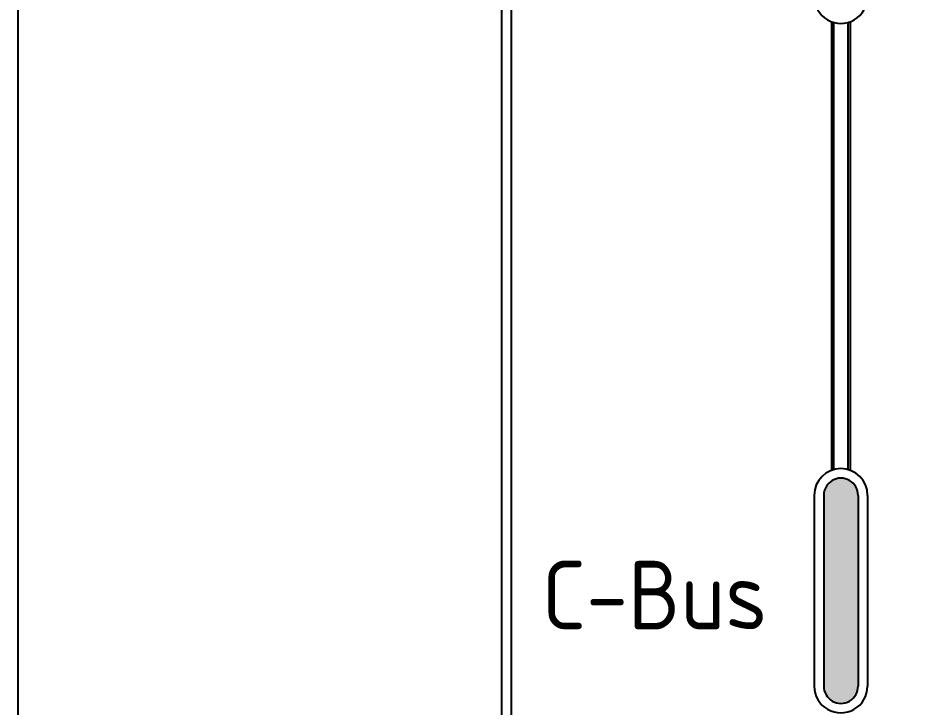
# Paper-space layout 'ARCH-D(24x36)' of a CAD drawing. Header units: inches. Extents: x 0.1 to 35.7, y 0.1 to 23.7.
# Drawn here: x 0.075 to 0.994, y 3.27 to 3.983 of the extents above; entities that cross this region are included whole.
import ezdxf

# ---------------------------------------------------------------- set-up
doc = ezdxf.new("R2010")
doc.units = ezdxf.units.IN
doc.header["$MEASUREMENT"] = 0
doc.layers.add('SHEET-TITLE', color=7, linetype='Continuous')
doc.styles.add('CBUS-STATUS', font='isocp.shx', dxfattribs={"bigfont": 'bigfont'})

# ---------------------------------------------------------------- blocks, each defined once
blk = doc.blocks.new('SLC5504xRVFCx')
h = blk.add_hatch(color=3)
h.dxf.hatch_style = 1
h.paths.add_polyline_path([(0.33268, -0.45616, 1.012386), (0.36813, -0.45572), (0.36814, -0.25891, 1.000011), (0.33268, -0.25891)])
at = {"color": 190}
for p, q in [((0, -0.87598), (0, 0.87598)), ((0.00984, 0.87818), (0.00984, -0.87818)), ((0.34055, 0.23067), (0.34055, -0.23316)), ((0.34316, -0.23231), (0.34316, 0.22982)), ((0.35763, 0.22981), (0.35763, -0.2323)), ((0.36024, -0.23315), (0.36024, 0.23066))]:
    blk.add_line(p, q, dxfattribs=at)
for p, q in [((0.32283, -0.25891), (0.32283, -0.45616)), ((0.33268, -0.25891), (0.33268, -0.45616)), ((0.36814, -0.25891), (0.36813, -0.45616)), ((0.37798, -0.25891), (0.37797, -0.45616))]:
    blk.add_line(p, q)
for centre, radius, start, end in [((0.35041, 0.25642), 0.02757, 180.0005, 0.0005), ((0.35041, -0.25891), 0.02757, 0, 180), ((0.35041, -0.25891), 0.01773, 0.00018, 180.00055), ((0.35041, -0.45616), 0.02757, 180.0005, 0.0005), ((0.35041, -0.45616), 0.01773, 179.99995, 0.00031)]:
    blk.add_arc(centre, radius, start, end)
at = {"style": 'CBUS-STATUS'}
blk.add_text('C-Bus', height=0.070866, dxfattribs=at).set_placement((0.04147, -0.39738))

psp = doc.layouts.new('ARCH-D(24x36)')

# ---------------------------------------------------------------- linework, layer by layer
at = {"layer": 'SHEET-TITLE'}
psp.add_lwpolyline([(0.075, 0.075), (35.675, 0.075), (35.675, 23.675), (0.075, 23.675)], close=True, dxfattribs=at)

# ---------------------------------------------------------------- block references
psp.add_blockref('SLC5504xRVFCx', (0.575, 3.74823))

doc.saveas('drawing.dxf')
